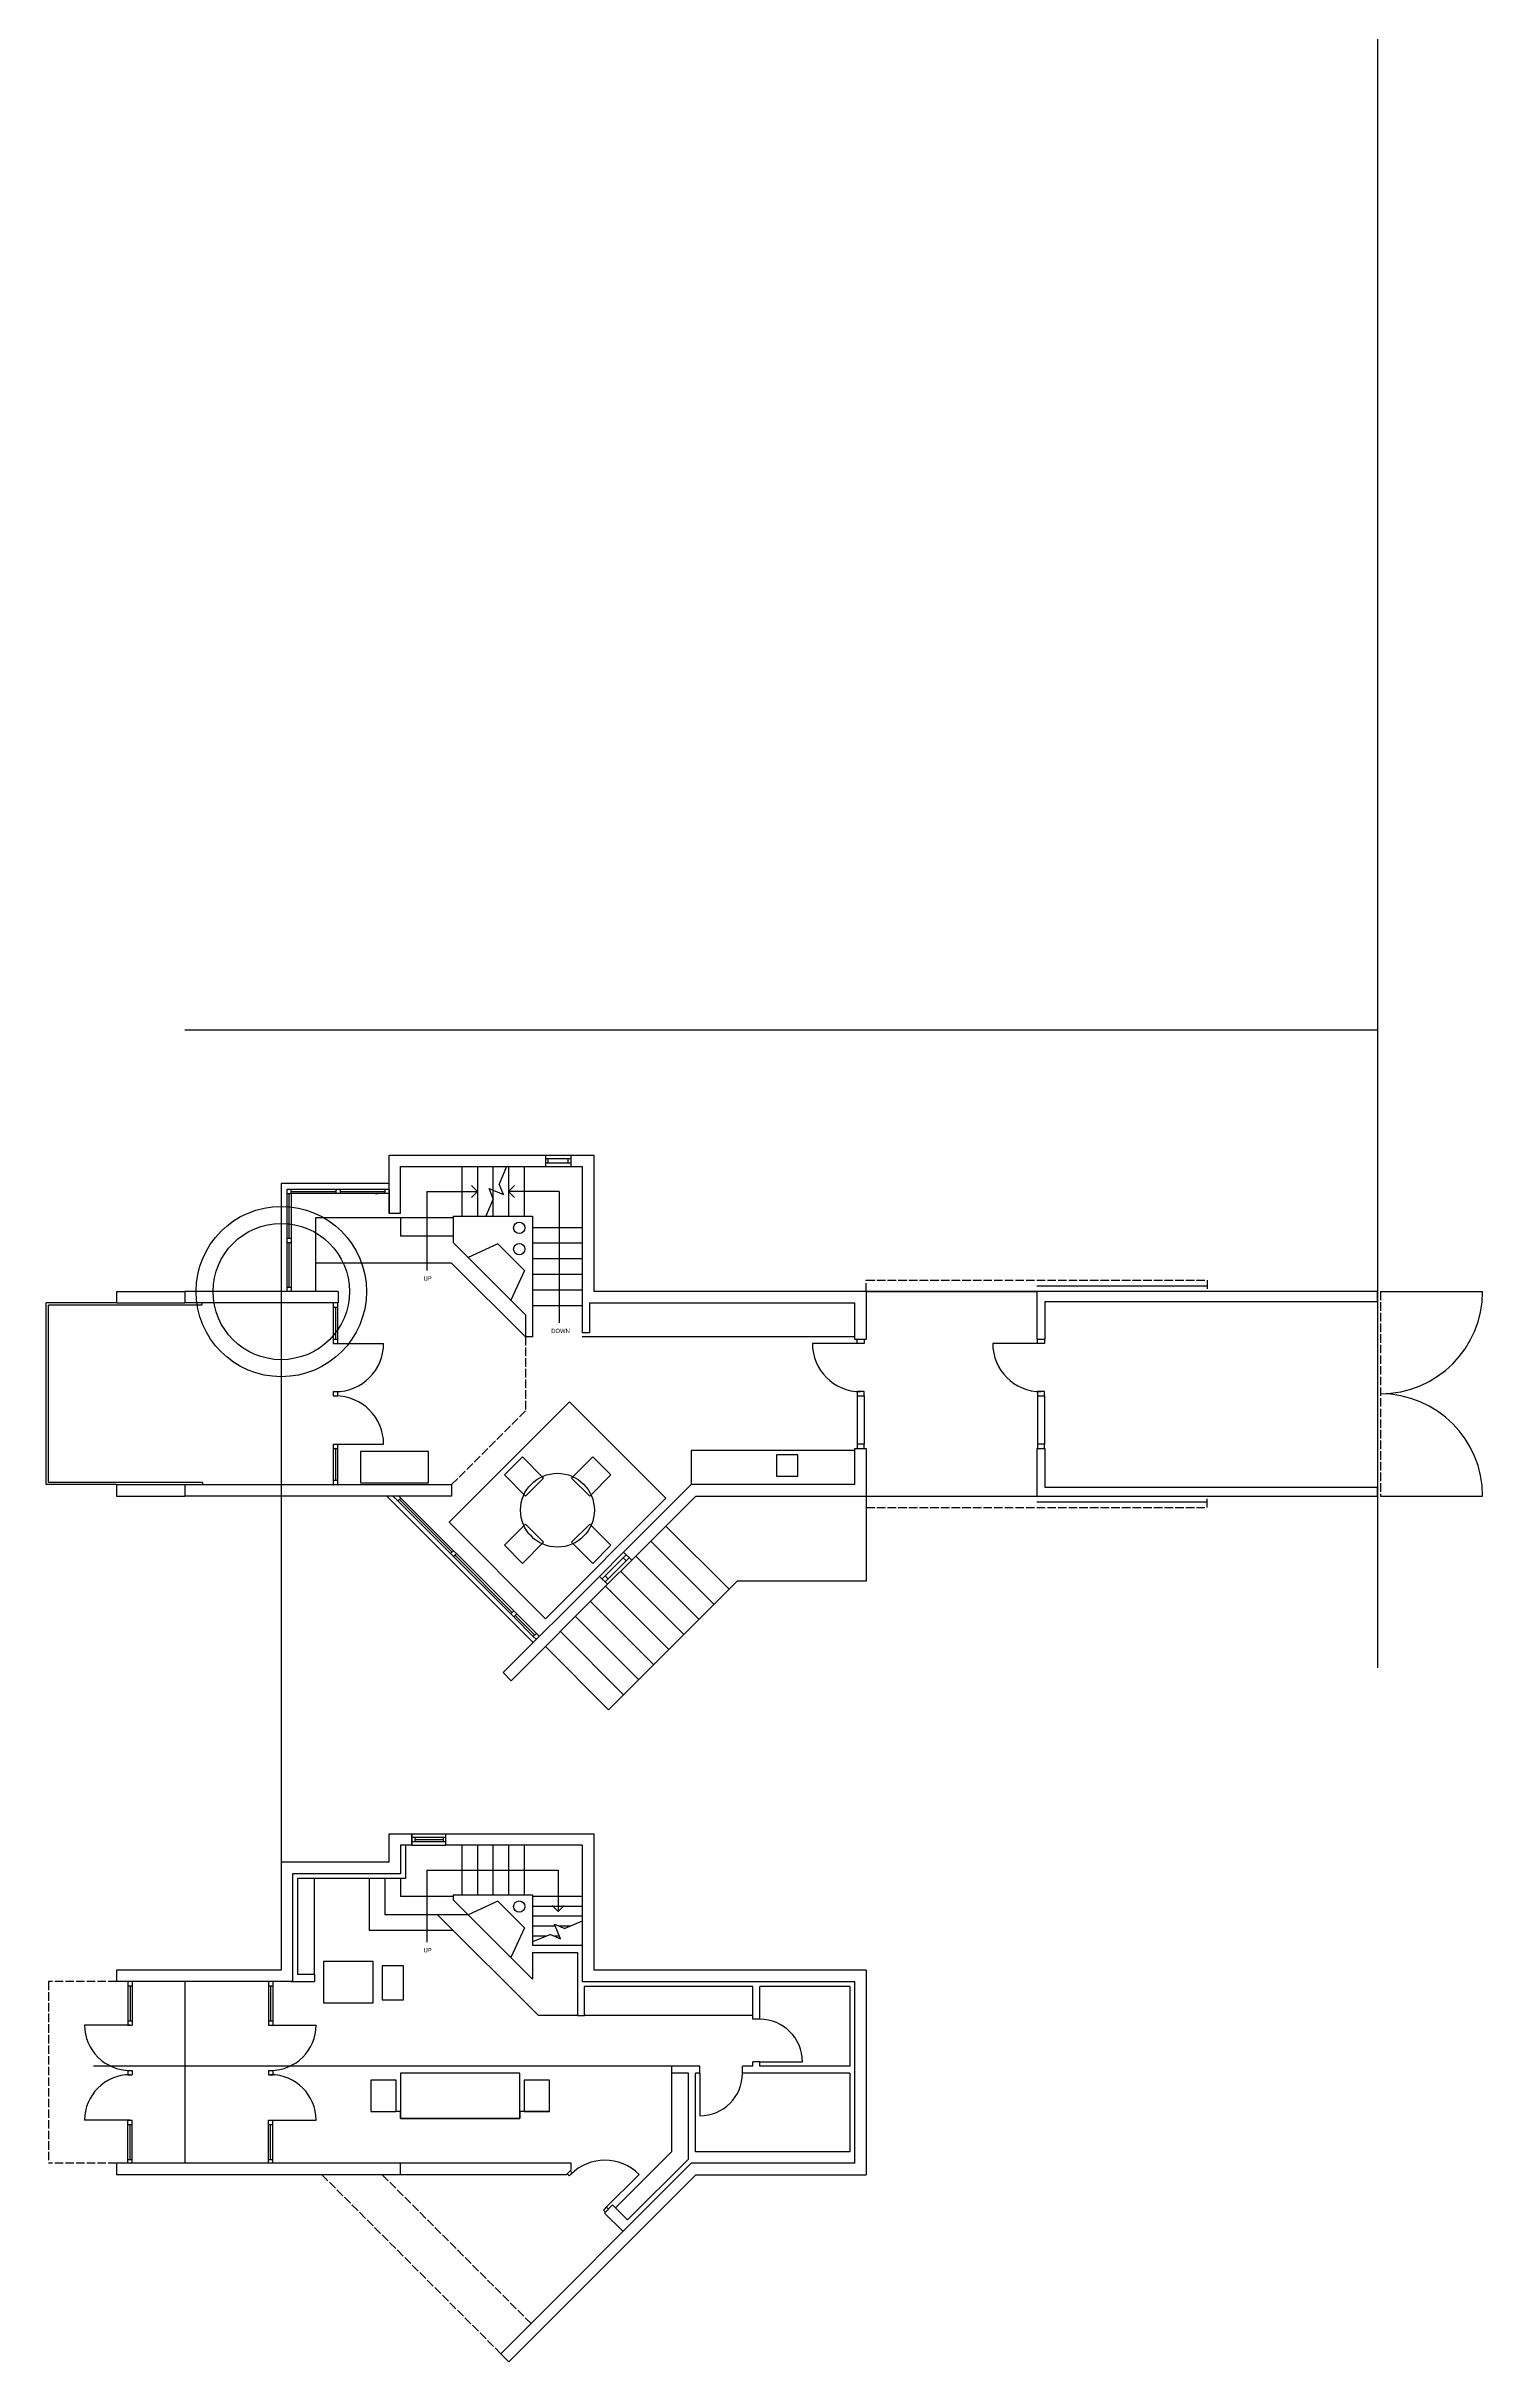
# Model space of a CAD drawing. Header units: inches. Extents: x -30960 to 5972, y 141 to 7569.
# Drawn here: x -5864 to -4852, y 1095 to 2726 of the extents above; entities that cross this region are included whole.
import ezdxf

# ---------------------------------------------------------------- set-up
doc = ezdxf.new("R2010")
doc.units = ezdxf.units.IN
doc.header["$LTSCALE"] = 0.5
doc.header["$MEASUREMENT"] = 0
doc.linetypes.add('ACAD_ISO02W100', pattern=[15, 12, -3])
doc.layers.get('0').update_dxf_attribs({"color": 253})
for name, color, linetype in [('A-doors', 254, 'Continuous'), ('A-Elev-North', 7, 'Continuous'), ('A-Elev-South', 7, 'Continuous'), ('A-furniture', 33, 'Continuous'), ('A-glazing', 252, 'Continuous'), ('A-millwork', 252, 'Continuous'), ('A-soffit', 251, 'ACAD_ISO02W100'), ('A-stairs', 252, 'Continuous'), ('A-text', 254, 'Continuous'), ('A-walls', 7, 'Continuous'), ('construction', 160, 'Continuous')]:
    doc.layers.add(name, color=color, linetype=linetype)

msp = doc.modelspace()

# ---------------------------------------------------------------- linework, layer by layer
for p, q in [((-5166.4, 1849.2), (-5286.4, 1849.2)), ((-5286.4, 1849.2), (-5166.4, 1849.2)), ((-5286.4, 1705.2), (-5166.4, 1705.2))]:
    msp.add_line(p, q)
at = {"layer": 'A-doors'}
for p, q in [((-5166.4, 1853.2), (-5046.4, 1853.2)), ((-4924.4, 1849.2), (-4852.4, 1849.2)), ((-5661.8, 1841.2), (-5661.8, 1812.7)), ((-5661.8, 1838.3), (-5658.8, 1838.3)), ((-5658.8, 1841.2), (-5658.8, 1812.7)), ((-5661.8, 1815.7), (-5658.8, 1815.7)), ((-5661.8, 1812.7), (-5658.8, 1812.7)), ((-5290.4, 1812.7), (-5324.4, 1812.7)), ((-5292.9, 1812.7), (-5292.9, 1815.7)), ((-5292.9, 1815.7), (-5287.9, 1815.7)), ((-5287.9, 1812.7), (-5292.9, 1812.7)), ((-5287.9, 1815.7), (-5287.9, 1812.7)), ((-5163.4, 1812.7), (-5197.4, 1812.7)), ((-5165.9, 1812.7), (-5165.9, 1815.7)), ((-5165.9, 1815.7), (-5160.9, 1815.7)), ((-5160.9, 1812.7), (-5165.9, 1812.7)), ((-5160.9, 1815.7), (-5160.9, 1812.7)), ((-5661.8, 1778.7), (-5658.8, 1778.7)), ((-5661.8, 1778.7), (-5661.8, 1775.7)), ((-5658.8, 1778.7), (-5658.8, 1775.7)), ((-5292.9, 1778.7), (-5292.9, 1775.7)), ((-5287.9, 1778.7), (-5292.9, 1778.7)), ((-5287.9, 1775.7), (-5287.9, 1778.7)), ((-5165.9, 1778.7), (-5165.9, 1775.7)), ((-5160.9, 1778.7), (-5165.9, 1778.7)), ((-5160.9, 1775.7), (-5160.9, 1778.7)), ((-5661.8, 1775.7), (-5658.8, 1775.7)), ((-5292.9, 1775.7), (-5287.9, 1775.7)), ((-5165.9, 1775.7), (-5160.9, 1775.7)), ((-5165.9, 1775.7), (-5165.9, 1741.7)), ((-5160.9, 1775.7), (-5160.9, 1741.7)), ((-5661.8, 1741.7), (-5658.8, 1741.7)), ((-5661.8, 1741.7), (-5661.8, 1713.2)), ((-5661.8, 1738.7), (-5658.8, 1738.7)), ((-5658.8, 1741.7), (-5658.8, 1713.2)), ((-5292.9, 1741.7), (-5292.9, 1738.7)), ((-5287.9, 1741.7), (-5292.9, 1741.7)), ((-5292.9, 1738.7), (-5287.9, 1738.7)), ((-5287.9, 1738.7), (-5287.9, 1741.7)), ((-5165.9, 1741.7), (-5165.9, 1738.7)), ((-5160.9, 1741.7), (-5165.9, 1741.7)), ((-5165.9, 1738.7), (-5160.9, 1738.7)), ((-5160.9, 1738.7), (-5160.9, 1741.7)), ((-5658.8, 1716.2), (-5661.8, 1716.2)), ((-5166.4, 1701.2), (-5046.4, 1701.2)), ((-4924.4, 1705.2), (-4852.4, 1705.2)), ((-5806.4, 1363.2), (-5806.4, 1360.2)), ((-5806.4, 1360.2), (-5803.4, 1360.2)), ((-5803.4, 1363.2), (-5803.4, 1360.2)), ((-5707.4, 1363.2), (-5707.4, 1360.2)), ((-5707.4, 1360.2), (-5704.4, 1360.2)), ((-5704.4, 1363.2), (-5704.4, 1360.2)), ((-5674.9, 1368.2), (-5674.9, 1363.2)), ((-5804.9, 1332.6), (-5836.9, 1332.6)), ((-5806.4, 1335.6), (-5806.4, 1332.6)), ((-5806.4, 1335.6), (-5803.4, 1335.6)), ((-5806.4, 1332.6), (-5803.4, 1332.6)), ((-5803.4, 1335.6), (-5803.4, 1332.6)), ((-5707.4, 1335.6), (-5704.4, 1335.6)), ((-5707.4, 1335.6), (-5707.4, 1332.6)), ((-5707.4, 1332.6), (-5704.4, 1332.6)), ((-5705.9, 1332.6), (-5673.9, 1332.6)), ((-5704.4, 1335.6), (-5704.4, 1332.6)), ((-5361.4, 1306.7), (-5331.4, 1306.7)), ((-5806.4, 1300.6), (-5803.4, 1300.6)), ((-5806.4, 1300.6), (-5806.4, 1297.6)), ((-5806.4, 1297.6), (-5803.4, 1297.6)), ((-5803.4, 1300.6), (-5803.4, 1297.6)), ((-5707.4, 1300.6), (-5707.4, 1297.6)), ((-5707.4, 1300.6), (-5704.4, 1300.6)), ((-5707.4, 1297.6), (-5704.4, 1297.6)), ((-5704.4, 1300.6), (-5704.4, 1297.6)), ((-5403.6, 1298.7), (-5403.6, 1268.7)), ((-5804.9, 1265.6), (-5836.9, 1265.6)), ((-5806.4, 1265.6), (-5803.4, 1265.6)), ((-5806.4, 1262.6), (-5806.4, 1265.6)), ((-5806.4, 1262.6), (-5803.4, 1262.6)), ((-5803.4, 1262.6), (-5803.4, 1265.6)), ((-5707.4, 1262.6), (-5707.4, 1265.6)), ((-5707.4, 1265.6), (-5704.4, 1265.6)), ((-5707.4, 1262.6), (-5704.4, 1262.6)), ((-5705.9, 1265.6), (-5673.9, 1265.6)), ((-5704.4, 1262.6), (-5704.4, 1265.6)), ((-5806.4, 1238), (-5803.4, 1238)), ((-5806.4, 1235.2), (-5806.4, 1238)), ((-5803.4, 1235.2), (-5803.4, 1238)), ((-5707.4, 1235.2), (-5707.4, 1238)), ((-5707.4, 1238), (-5704.4, 1238)), ((-5704.4, 1235.2), (-5704.4, 1238)), ((-5470.5, 1203.4), (-5446.4, 1227.4))]:
    msp.add_line(p, q, dxfattribs=at)
for centre, radius, start, end in [((-4924.4, 1849.2), 72, 270, 0), ((-5290.4, 1812.7), 34, 180, 270), ((-5163.4, 1812.7), 34, 180, 270), ((-4924.4, 1705.2), 72, 0, 90), ((-5804.9, 1332.6), 32, 180, 270), ((-5705.9, 1332.6), 32, 270, 0), ((-5361.4, 1306.7), 30, 0, 90), ((-5804.9, 1265.6), 32, 90, 180), ((-5705.9, 1265.6), 32, 0, 90), ((-5403.6, 1298.7), 30, 270, 0)]:
    msp.add_arc(centre, radius, start, end, dxfattribs=at)
at = {"layer": 'A-Elev-North', "color": 253}
for p, q in [((-5622.4, 1925.2), (-5698.4, 1925.2)), ((-5698.4, 1925.2), (-5698.4, 1849.2)), ((-5577.3, 1901.2), (-5674.4, 1901.2)), ((-5674.4, 1901.2), (-5674.4, 1849.2)), ((-5614.4, 1901.2), (-5614.4, 1888.2)), ((-5577.3, 1888.2), (-5614.4, 1888.2)), ((-5636.4, 1435.7), (-5636.4, 1399.2)), ((-5625.4, 1435.7), (-5625.4, 1410.2)), ((-5614.4, 1435.7), (-5614.4, 1423.2)), ((-5577.3, 1423.2), (-5614.4, 1423.2)), ((-5486.4, 1423.2), (-5521.4, 1423.2)), ((-5566.8, 1410.2), (-5625.4, 1410.2))]:
    msp.add_line(p, q, dxfattribs=at)
at = {"layer": 'A-Elev-North', "color": 252}
for p, q in [((-5659.9, 1921.2), (-5659.9, 1918.2)), ((-5656.9, 1921.2), (-5656.9, 1918.2))]:
    msp.add_line(p, q, dxfattribs=at)
at = {"layer": 'A-Elev-North'}
msp.add_line((-5622.4, 1921.2), (-5622.4, 1904.2), dxfattribs=at)
at = {"layer": 'A-Elev-North', "color": 254}
for p, q in [((-5619.8, 1705.2), (-5616.3, 1701.7)), ((-5614.2, 1703.8), (-5615.6, 1705.2)), ((-5579.2, 1664.6), (-5577.1, 1662.5)), ((-5575, 1664.6), (-5577.1, 1666.7)), ((-5577.1, 1662.5), (-5576, 1663.5))]:
    msp.add_line(p, q, dxfattribs=at)
at = {"layer": 'A-Elev-North', "color": 7}
for p, q in [((-5536.8, 1622.2), (-5534.7, 1620)), ((-5534.7, 1624.3), (-5532.5, 1622.2)), ((-5520.9, 1606.3), (-5518.7, 1604.1)), ((-5518.7, 1608.4), (-5516.6, 1606.3))]:
    msp.add_line(p, q, dxfattribs=at)
at = {"layer": 'A-Elev-South', "color": 253}
for p, q in [((-5814.4, 1849.2), (-5766.4, 1849.2)), ((-5814.4, 1841.2), (-5766.4, 1841.2)), ((-5814.4, 1713.2), (-5766.4, 1713.2)), ((-5766.4, 1713.2), (-5578.4, 1713.2)), ((-5814.4, 1705.2), (-5766.4, 1705.2)), ((-5286.4, 1705.2), (-5286.4, 1645.2)), ((-5427.6, 1684), (-5383, 1639.5)), ((-5438.2, 1673.4), (-5393.6, 1628.9)), ((-5459.4, 1652.2), (-5414.8, 1607.6)), ((-5448.8, 1662.8), (-5404.2, 1618.3)), ((-5480.6, 1631), (-5436, 1586.4)), ((-5470, 1641.6), (-5425.4, 1597)), ((-5377.3, 1645.2), (-5467.9, 1554.6)), ((-5286.4, 1645.2), (-5377.3, 1645.2)), ((-5491.2, 1620.4), (-5446.6, 1575.8)), ((-5512.4, 1599.2), (-5467.9, 1554.6)), ((-5501.8, 1609.8), (-5457.3, 1565.2))]:
    msp.add_line(p, q, dxfattribs=at)
at = {"layer": 'A-Elev-South', "color": 7}
for p, q in [((-5536.5, 1575.1), (-5468.6, 1643)), ((-5542.1, 1580.8), (-5536.5, 1575.1))]:
    msp.add_line(p, q, dxfattribs=at)
at = {"layer": 'A-furniture'}
msp.add_line((-5423.6, 1303.7), (-5830.6, 1303.7), dxfattribs=at)
for points in [[(-5580.2, 1686.7), (-5512.3, 1618.8), (-5427.5, 1703.7), (-5495.4, 1771.6)], [(-5668.6, 1348.3), (-5633.6, 1348.3), (-5633.6, 1377.3), (-5668.6, 1377.3)]]:
    msp.add_lwpolyline(points, close=True, dxfattribs=at)
for points in [[(-5642.6, 1736.5), (-5642.6, 1714.5), (-5594.6, 1714.5), (-5594.6, 1736.5), (-5642.6, 1736.5)], [(-5513.8, 1717.8), (-5528.6, 1732.7), (-5541.3, 1720), (-5526.5, 1705.1), (-5513.8, 1717.8)], [(-5481.2, 1705.1), (-5466.4, 1720), (-5479.1, 1732.7), (-5494, 1717.8), (-5481.2, 1705.1)], [(-5513.8, 1672.6), (-5528.6, 1657.7), (-5541.3, 1670.5), (-5526.5, 1685.3), (-5513.8, 1672.6)], [(-5481.2, 1685.3), (-5466.4, 1670.5), (-5479.1, 1657.7), (-5494, 1672.6), (-5481.2, 1685.3)], [(-5627.4, 1350.3), (-5612.4, 1350.3), (-5612.4, 1374.3), (-5627.4, 1374.3), (-5627.4, 1350.3)], [(-5509.4, 1271.7), (-5509.4, 1293.7), (-5527.4, 1293.7), (-5527.4, 1271.7), (-5509.4, 1271.7), (-5527.4, 1271.7), (-5530.4, 1271.7), (-5530.4, 1266.7), (-5530.4, 1298.7), (-5614.4, 1298.7), (-5614.4, 1266.7), (-5530.4, 1266.7), (-5614.4, 1266.7), (-5614.4, 1271.7), (-5617.4, 1271.7), (-5617.4, 1293.7), (-5635.4, 1293.7), (-5635.4, 1271.7), (-5617.4, 1271.7)]]:
    msp.add_lwpolyline(points, dxfattribs=at)
msp.add_circle((-5503.9, 1695.2), 26, dxfattribs=at)
at = {"layer": 'A-glazing'}
for p, q in [((-5494.4, 1942.7), (-5512.4, 1942.7)), ((-5510.4, 1939.7), (-5510.4, 1942.7)), ((-5496.4, 1939.7), (-5496.4, 1942.7)), ((-5698.4, 1925.2), (-5698.4, 1447.2)), ((-5494.4, 1939.7), (-5512.4, 1939.7)), ((-5694.4, 1921.2), (-5694.4, 1918.2)), ((-5622.4, 1921.2), (-5694.4, 1921.2)), ((-5694.4, 1918.2), (-5691.4, 1918.2)), ((-5694.4, 1918.2), (-5694.4, 1849.2)), ((-5692.9, 1886.7), (-5692.9, 1918.2)), ((-5691.4, 1918.2), (-5691.4, 1921.2)), ((-5691.4, 1919.7), (-5659.9, 1919.7)), ((-5622.4, 1918.2), (-5691.4, 1918.2)), ((-5691.4, 1918.2), (-5691.4, 1849.2)), ((-5656.9, 1919.7), (-5625.4, 1919.7)), ((-5630.4, 1921.2), (-5632.4, 1921.2)), ((-5632.4, 1918.2), (-5630.4, 1918.2)), ((-5625.4, 1921.2), (-5625.4, 1918.2)), ((-5694.4, 1886.7), (-5691.4, 1886.7)), ((-5694.4, 1883.7), (-5691.4, 1883.7)), ((-5692.9, 1852.2), (-5692.9, 1883.7)), ((-5694.4, 1852.2), (-5691.4, 1852.2)), ((-5814.4, 1841.2), (-5862.4, 1841.2)), ((-5292.9, 1775.7), (-5292.9, 1741.7)), ((-5287.9, 1775.7), (-5287.9, 1741.7)), ((-5520.9, 1602), (-5624.1, 1705.2)), ((-5579.2, 1664.6), (-5616.3, 1701.7)), ((-5578.1, 1665.7), (-5615.2, 1702.7)), ((-5577.1, 1666.7), (-5614.2, 1703.8)), ((-5535.7, 1623.2), (-5576, 1663.5)), ((-5534.7, 1624.3), (-5575, 1664.6)), ((-5472.5, 1646.9), (-5455.5, 1663.8)), ((-5536.8, 1622.2), (-5577.1, 1662.5)), ((-5468.2, 1646.9), (-5470.4, 1649)), ((-5455.5, 1659.6), (-5457.6, 1661.7)), ((-5465, 1636.6), (-5467.1, 1638.8)), ((-5520.9, 1606.3), (-5534.7, 1620)), ((-5519.8, 1607.3), (-5533.6, 1621.1)), ((-5518.7, 1608.4), (-5532.5, 1622.2)), ((-5582.4, 1464.7), (-5606.4, 1464.7)), ((-5582.4, 1461.7), (-5606.4, 1461.7)), ((-5604.4, 1464.7), (-5604.4, 1461.7)), ((-5604.4, 1463.2), (-5584.4, 1463.2)), ((-5584.4, 1464.7), (-5584.4, 1461.7)), ((-5806.4, 1360.2), (-5806.4, 1335.6)), ((-5803.4, 1360.2), (-5803.4, 1335.6)), ((-5766.4, 1363.2), (-5766.4, 1235.2)), ((-5707.4, 1360.2), (-5707.4, 1335.6)), ((-5704.4, 1360.2), (-5704.4, 1335.6)), ((-5806.4, 1238), (-5806.4, 1262.6)), ((-5803.4, 1238), (-5803.4, 1262.6)), ((-5707.4, 1238), (-5707.4, 1262.6)), ((-5704.4, 1238), (-5704.4, 1262.6)), ((-5497, 1227.8), (-5495.6, 1226.3)), ((-5493.5, 1228.5), (-5495.6, 1226.3)), ((-5494.9, 1229.9), (-5493.5, 1228.5)), ((-5469.4, 1204.4), (-5471.5, 1202.3)), ((-5471.5, 1202.3), (-5470.1, 1200.9)), ((-5468, 1203), (-5470.1, 1200.9)), ((-5469.4, 1204.4), (-5468, 1203))]:
    msp.add_line(p, q, dxfattribs=at)
at = {"layer": 'A-glazing', "color": 254}
for p, q in [((-5616.3, 1701.7), (-5614.2, 1703.8)), ((-5579.2, 1664.6), (-5577.1, 1666.7)), ((-5577.1, 1662.5), (-5575, 1664.6)), ((-5536.8, 1622.2), (-5534.7, 1624.3)), ((-5534.7, 1620), (-5532.5, 1622.2)), ((-5520.9, 1606.3), (-5518.7, 1608.4))]:
    msp.add_line(p, q, dxfattribs=at)
at = {"layer": 'A-glazing', "color": 253}
for p, q in [((-5474.2, 1648.6), (-5457.3, 1665.6)), ((-5470.4, 1644.7), (-5453.4, 1661.7)), ((-5468.6, 1643), (-5451.6, 1660))]:
    msp.add_line(p, q, dxfattribs=at)
at = {"layer": 'A-millwork'}
for p, q in [((-5863.9, 1713.2), (-5863.9, 1841.2)), ((-5814.4, 1841.2), (-5863.9, 1841.2)), ((-5862.4, 1714.7), (-5862.4, 1839.7)), ((-5754.4, 1839.7), (-5862.4, 1839.7)), ((-5754.4, 1841.2), (-5754.4, 1839.7)), ((-5294.4, 1817.2), (-5486.4, 1817.2)), ((-5294.4, 1737.2), (-5409.7, 1737.2)), ((-5409.7, 1737.2), (-5409.7, 1713.2)), ((-5334.7, 1734.2), (-5349.7, 1734.2)), ((-5349.7, 1734.2), (-5349.7, 1719.2)), ((-5334.7, 1719.2), (-5334.7, 1734.2)), ((-5814.4, 1713.2), (-5863.9, 1713.2)), ((-5753.8, 1714.7), (-5862.4, 1714.7)), ((-5753.8, 1714.7), (-5753.8, 1713.2)), ((-5349.7, 1719.2), (-5334.7, 1719.2)), ((-5674.9, 1368.2), (-5674.9, 1435.7)), ((-5366.4, 1339.2), (-5484.9, 1339.2)), ((-5423.6, 1298.7), (-5423.6, 1243.2)), ((-5423.6, 1243.2), (-5463, 1203.8))]:
    msp.add_line(p, q, dxfattribs=at)
at = {"layer": 'A-soffit'}
for p, q in [((-5286.4, 1857.2), (-5046.4, 1857.2)), ((-5286.4, 1849.2), (-5286.4, 1857.2)), ((-5046.4, 1857.2), (-5046.4, 1849.2)), ((-4924.4, 1849.2), (-4924.4, 1705.2)), ((-5526.4, 1817.2), (-5526.4, 1765.2)), ((-5578.4, 1713.2), (-5526.4, 1765.2)), ((-5286.4, 1705.2), (-5286.4, 1697.2)), ((-5286.4, 1697.2), (-5046.4, 1697.2)), ((-5046.4, 1697.2), (-5046.4, 1705.2)), ((-5814.4, 1363.2), (-5862.4, 1363.2)), ((-5862.4, 1363.2), (-5862.4, 1237.4)), ((-5814.4, 1235.2), (-5862.4, 1235.2)), ((-5669.8, 1227.2), (-5543.7, 1101.1)), ((-5627.3, 1227.2), (-5522.5, 1122.4))]:
    msp.add_line(p, q, dxfattribs=at)
at = {"layer": 'A-stairs'}
for p, q in [((-5571.3, 1937.2), (-5571.3, 1902.2)), ((-5560.3, 1937.2), (-5560.3, 1902.2)), ((-5549.3, 1937.2), (-5549.3, 1902.2)), ((-5539.8, 1937.2), (-5545, 1924.8)), ((-5542, 1917.6), (-5545, 1924.8)), ((-5538.3, 1937.2), (-5538.3, 1902.2)), ((-5527.3, 1937.2), (-5527.3, 1902.2)), ((-5549.2, 1914.6), (-5554.3, 1902.2)), ((-5552.1, 1921.8), (-5542, 1917.6)), ((-5549.2, 1914.6), (-5552.1, 1921.8)), ((-5486.4, 1894.2), (-5521.4, 1894.2)), ((-5486.4, 1883.2), (-5521.4, 1883.2)), ((-5578.4, 1869.2), (-5674.4, 1869.2)), ((-5526.4, 1817.2), (-5578.4, 1869.2)), ((-5486.4, 1872.2), (-5521.4, 1872.2)), ((-5486.4, 1861.2), (-5521.4, 1861.2)), ((-5486.4, 1850.2), (-5521.4, 1850.2)), ((-5486.4, 1839.2), (-5521.4, 1839.2)), ((-5571.3, 1459.2), (-5571.3, 1424.2)), ((-5560.3, 1459.2), (-5560.3, 1424.2)), ((-5549.3, 1459.2), (-5549.3, 1424.2)), ((-5538.3, 1459.2), (-5538.3, 1424.2)), ((-5527.3, 1459.2), (-5527.3, 1424.2)), ((-5588.3, 1410.2), (-5517.3, 1339.2)), ((-5486.4, 1416.2), (-5521.4, 1416.2)), ((-5486.4, 1409.2), (-5521.4, 1409.2)), ((-5506, 1403.6), (-5498.8, 1400.6)), ((-5501.7, 1393.4), (-5506, 1403.6)), ((-5486.4, 1405.7), (-5498.8, 1400.6)), ((-5577.3, 1399.2), (-5636.4, 1399.2)), ((-5505.4, 1402.2), (-5521.4, 1402.2)), ((-5508.9, 1396.4), (-5521.4, 1391.2)), ((-5511.8, 1395.2), (-5521.4, 1395.2)), ((-5508.9, 1396.4), (-5501.7, 1393.4)), ((-5502.5, 1395.2), (-5506.1, 1395.2)), ((-5494.9, 1402.2), (-5502.6, 1402.2)), ((-5489.9, 1339.2), (-5517.3, 1339.2))]:
    msp.add_line(p, q, dxfattribs=at)
at = {"layer": 'A-text'}
for p, q in [((-5595.8, 1919.7), (-5560.3, 1919.7)), ((-5595.8, 1919.7), (-5595.8, 1864)), ((-5560.3, 1919.7), (-5564.5, 1924)), ((-5560.3, 1919.7), (-5564.5, 1915.5)), ((-5538.3, 1919.7), (-5534.1, 1924)), ((-5538.3, 1919.7), (-5534.1, 1915.5)), ((-5502.8, 1919.7), (-5538.3, 1919.7)), ((-5502.8, 1919.7), (-5502.8, 1827.1)), ((-5595.8, 1441.7), (-5503.4, 1441.7)), ((-5595.8, 1441.7), (-5595.8, 1391)), ((-5503.4, 1412.5), (-5507.6, 1416.8)), ((-5503.4, 1412.5), (-5499.1, 1416.8))]:
    msp.add_line(p, q, dxfattribs=at)
at = {"layer": 'A-walls'}
for p, q in [((-5622.4, 1945.2), (-5512.4, 1945.2)), ((-5622.4, 1904.2), (-5622.4, 1945.2)), ((-5512.4, 1945.2), (-5512.4, 1937.2)), ((-5494.4, 1945.2), (-5478.4, 1945.2)), ((-5494.4, 1945.2), (-5494.4, 1937.2)), ((-5478.4, 1945.2), (-5478.4, 1849.2)), ((-5614.4, 1937.2), (-5512.4, 1937.2)), ((-5614.4, 1904.2), (-5614.4, 1937.2)), ((-5494.4, 1937.2), (-5486.4, 1937.2)), ((-5486.4, 1937.2), (-5486.4, 1820.2)), ((-5614.4, 1904.2), (-5622.4, 1904.2)), ((-5577.3, 1902.2), (-5521.4, 1902.2)), ((-5577.3, 1902.2), (-5577.3, 1883.7)), ((-5521.4, 1902.2), (-5521.4, 1817.2)), ((-5566.8, 1873.2), (-5577.3, 1883.7)), ((-5545.9, 1882.8), (-5566.7, 1873.1)), ((-5527.1, 1864), (-5545.9, 1882.8)), ((-5566.8, 1873.2), (-5536.8, 1843.2)), ((-5527.1, 1864), (-5536.8, 1843.2)), ((-5658.4, 1849.2), (-5766.4, 1849.2)), ((-5766.4, 1849.2), (-5766.4, 1841.2)), ((-5658.4, 1849.2), (-5658.4, 1841.2)), ((-5526.4, 1832.8), (-5536.8, 1843.2)), ((-5286.4, 1849.2), (-5478.4, 1849.2)), ((-5286.4, 1849.2), (-5286.4, 1815.7)), ((-4926.4, 1849.2), (-5166.4, 1849.2)), ((-5166.4, 1849.2), (-5166.4, 1815.7)), ((-4926.4, 1849.2), (-4926.4, 1842.2)), ((-4926.4, 1842.2), (-4926.4, 1849.2)), ((-5658.4, 1841.2), (-5766.4, 1841.2)), ((-5526.4, 1832.8), (-5526.4, 1817.2)), ((-5481.4, 1841.2), (-5294.4, 1841.2)), ((-5481.4, 1841.2), (-5481.4, 1820.2)), ((-5294.4, 1815.7), (-5294.4, 1841.2)), ((-5160.4, 1842.2), (-4926.4, 1842.2)), ((-5160.4, 1815.7), (-5160.4, 1842.2)), ((-5521.4, 1817.2), (-5526.4, 1817.2)), ((-5481.4, 1820.2), (-5486.4, 1820.2)), ((-5294.4, 1815.7), (-5286.4, 1815.7)), ((-5166.4, 1815.7), (-5160.4, 1815.7)), ((-5294.4, 1738.7), (-5286.4, 1738.7)), ((-5294.4, 1713.2), (-5294.4, 1738.7)), ((-5286.4, 1738.7), (-5286.4, 1705.2)), ((-5166.4, 1738.7), (-5166.4, 1705.2)), ((-5166.4, 1738.7), (-5160.4, 1738.7)), ((-5160.4, 1711.2), (-5160.4, 1738.7)), ((-5766.4, 1713.2), (-5766.4, 1705.2)), ((-5578.4, 1713.2), (-5578.4, 1705.2)), ((-5457.3, 1665.6), (-5409.7, 1713.2)), ((-5294.4, 1713.2), (-5409.7, 1713.2)), ((-5578.4, 1705.2), (-5766.4, 1705.2)), ((-5406.4, 1705.2), (-5417.7, 1693.9)), ((-5406.4, 1705.2), (-5286.4, 1705.2)), ((-5166.4, 1705.2), (-4926.4, 1705.2)), ((-4926.4, 1711.2), (-5160.4, 1711.2)), ((-4926.4, 1705.2), (-4926.4, 1711.2)), ((-5417.7, 1693.9), (-5451.6, 1660)), ((-5451.6, 1660), (-5457.3, 1665.6)), ((-5542.1, 1580.8), (-5474.2, 1648.6)), ((-5468.6, 1643), (-5474.2, 1648.6)), ((-5622.4, 1447.2), (-5622.4, 1467.2)), ((-5622.4, 1467.2), (-5606.4, 1467.2)), ((-5614.4, 1459.2), (-5614.4, 1439.2)), ((-5606.4, 1459.2), (-5614.4, 1459.2)), ((-5610.9, 1459.2), (-5610.9, 1435.7)), ((-5606.4, 1459.2), (-5606.4, 1467.2)), ((-5606.4, 1467.2), (-5606.4, 1459.2)), ((-5582.4, 1459.2), (-5582.4, 1467.2)), ((-5582.4, 1467.2), (-5478.4, 1467.2)), ((-5486.4, 1459.2), (-5582.4, 1459.2)), ((-5486.4, 1459.2), (-5486.4, 1363.2)), ((-5478.4, 1467.2), (-5478.4, 1371.2)), ((-5698.4, 1447.2), (-5698.4, 1371.2)), ((-5622.4, 1447.2), (-5698.4, 1447.2)), ((-5690.4, 1439.2), (-5690.4, 1363.2)), ((-5614.4, 1439.2), (-5690.4, 1439.2)), ((-5610.9, 1435.7), (-5686.9, 1435.7)), ((-5686.9, 1435.7), (-5686.9, 1368.2)), ((-5503.4, 1441.7), (-5503.4, 1412.5)), ((-5577.3, 1424.2), (-5577.3, 1420.7)), ((-5577.3, 1424.2), (-5521.4, 1424.2)), ((-5566.8, 1410.2), (-5577.3, 1420.7)), ((-5545.9, 1419.8), (-5566.7, 1410.1)), ((-5527.1, 1401), (-5545.9, 1419.8)), ((-5521.4, 1424.2), (-5521.4, 1388.8)), ((-5566.8, 1410.2), (-5536.8, 1380.2)), ((-5527.1, 1401), (-5536.8, 1380.2)), ((-5521.4, 1388.8), (-5486.4, 1388.8)), ((-5698.4, 1371.2), (-5814.4, 1371.2)), ((-5814.4, 1371.2), (-5814.4, 1363.2)), ((-5521.4, 1364.8), (-5536.8, 1380.2)), ((-5521.4, 1383.8), (-5521.4, 1364.8)), ((-5521.4, 1383.8), (-5489.9, 1383.8)), ((-5489.9, 1383.8), (-5489.9, 1339.2)), ((-5286.4, 1371.2), (-5478.4, 1371.2)), ((-5286.4, 1371.2), (-5286.4, 1227.2)), ((-5690.4, 1363.2), (-5814.4, 1363.2)), ((-5691.9, 1363.2), (-5674.9, 1363.2)), ((-5674.9, 1368.2), (-5686.9, 1368.2)), ((-5486.4, 1363.2), (-5294.4, 1363.2)), ((-5484.9, 1339.2), (-5484.9, 1359.7)), ((-5366.4, 1359.7), (-5484.9, 1359.7)), ((-5366.4, 1336.7), (-5366.4, 1359.7)), ((-5361.4, 1336.7), (-5361.4, 1359.7)), ((-5297.9, 1359.7), (-5361.4, 1359.7)), ((-5297.9, 1359.7), (-5297.9, 1303.7)), ((-5294.4, 1235.2), (-5294.4, 1363.2)), ((-5489.9, 1339.2), (-5484.9, 1339.2)), ((-5361.4, 1336.7), (-5366.4, 1336.7)), ((-5361.4, 1306.7), (-5366.4, 1306.7)), ((-5366.4, 1303.7), (-5366.4, 1306.7)), ((-5361.4, 1303.7), (-5361.4, 1306.7)), ((-5423.6, 1303.7), (-5423.6, 1298.7)), ((-5403.6, 1303.7), (-5423.6, 1303.7)), ((-5411.6, 1298.7), (-5423.6, 1298.7)), ((-5411.6, 1238.2), (-5411.6, 1298.7)), ((-5403.6, 1298.7), (-5406.6, 1298.7)), ((-5403.6, 1298.7), (-5406.6, 1298.7)), ((-5406.6, 1243.2), (-5406.6, 1298.7)), ((-5403.6, 1298.7), (-5403.6, 1303.7)), ((-5366.4, 1303.7), (-5373.6, 1303.7)), ((-5373.6, 1298.7), (-5373.6, 1303.7)), ((-5366.4, 1303.7), (-5373.6, 1303.7)), ((-5297.9, 1298.7), (-5373.6, 1298.7)), ((-5297.9, 1303.7), (-5361.4, 1303.7)), ((-5297.9, 1298.7), (-5297.9, 1243.2)), ((-5297.9, 1243.2), (-5406.6, 1243.2)), ((-5814.4, 1235.2), (-5814.4, 1227.2)), ((-5494.2, 1235.2), (-5814.4, 1235.2)), ((-5497.6, 1227.2), (-5814.4, 1227.2)), ((-5614.4, 1227.2), (-5614.4, 1235.2)), ((-5543.7, 1101.1), (-5409.7, 1235.2)), ((-5406.4, 1227.2), (-5538.1, 1095.5)), ((-5494.2, 1230.5), (-5497.7, 1227.1)), ((-5494.2, 1230.5), (-5494.2, 1235.2)), ((-5454.5, 1195.3), (-5411.6, 1238.2)), ((-5294.4, 1235.2), (-5409.7, 1235.2)), ((-5406.4, 1227.2), (-5286.4, 1227.2)), ((-5465.1, 1205.9), (-5470.8, 1200.2)), ((-5470.8, 1200.2), (-5457.7, 1187.2)), ((-5465.1, 1205.9), (-5454.5, 1195.3)), ((-5538.1, 1095.5), (-5543.7, 1101.1))]:
    msp.add_line(p, q, dxfattribs=at)
at = {"layer": 'A-walls', "color": 253}
for p, q in [((-5512.4, 1945.2), (-5494.4, 1945.2)), ((-5512.4, 1937.2), (-5494.4, 1937.2)), ((-5814.4, 1849.2, -5147.6), (-5814.4, 1841.2, -5147.6)), ((-5814.4, 1713.2), (-5814.4, 1705.2)), ((-5606.4, 1467.2), (-5582.4, 1467.2)), ((-5606.4, 1459.2), (-5582.4, 1459.2))]:
    msp.add_line(p, q, dxfattribs=at)
at = {"layer": 'A-walls', "color": 252}
for p, q in [((-5660.3, 1838.3), (-5660.3, 1815.7)), ((-5660.3, 1812.7), (-5626.3, 1812.7)), ((-5660.3, 1741.7), (-5626.3, 1741.7)), ((-5660.3, 1738.7), (-5660.3, 1716.2)), ((-5804.9, 1360.2), (-5804.9, 1335.6)), ((-5705.9, 1360.2), (-5705.9, 1335.6)), ((-5804.9, 1238), (-5804.9, 1262.6)), ((-5705.9, 1238), (-5705.9, 1262.6))]:
    msp.add_line(p, q, dxfattribs=at)
at = {"layer": 'A-walls'}
for centre, radius in [((-5698.4, 1849.2), 60), ((-5698.4, 1849.2), 48), ((-5530.8, 1894.1), 4), ((-5530.8, 1879.1), 4), ((-5530.8, 1416), 4)]:
    msp.add_circle(centre, radius, dxfattribs=at)
msp.add_arc((-5470.5, 1203.4), 34, 45, 135, dxfattribs=at)
at = {"layer": 'construction'}
for p, q in [((-4926.4, 3922.2), (-4926.4, 1584.2)), ((-4926.4, 2033.2), (-5766.4, 2033.2))]:
    msp.add_line(p, q, dxfattribs=at)
at = {"layer": 'construction', "color": 252}
for centre, start, end in [((-5660.3, 1812.7), 270, 0), ((-5660.3, 1741.7), 0, 90)]:
    msp.add_arc(centre, 34, start, end, dxfattribs=at)

# ---------------------------------------------------------------- texts
at = {"layer": 'A-text'}
for s, p in [('UP', (-5598.2, 1856.9)), ('DOWN', (-5508.3, 1820)), ('UP', (-5598.2, 1383.8))]:
    msp.add_text(s, height=3, dxfattribs=at).set_placement(p)

doc.saveas('drawing.dxf')
